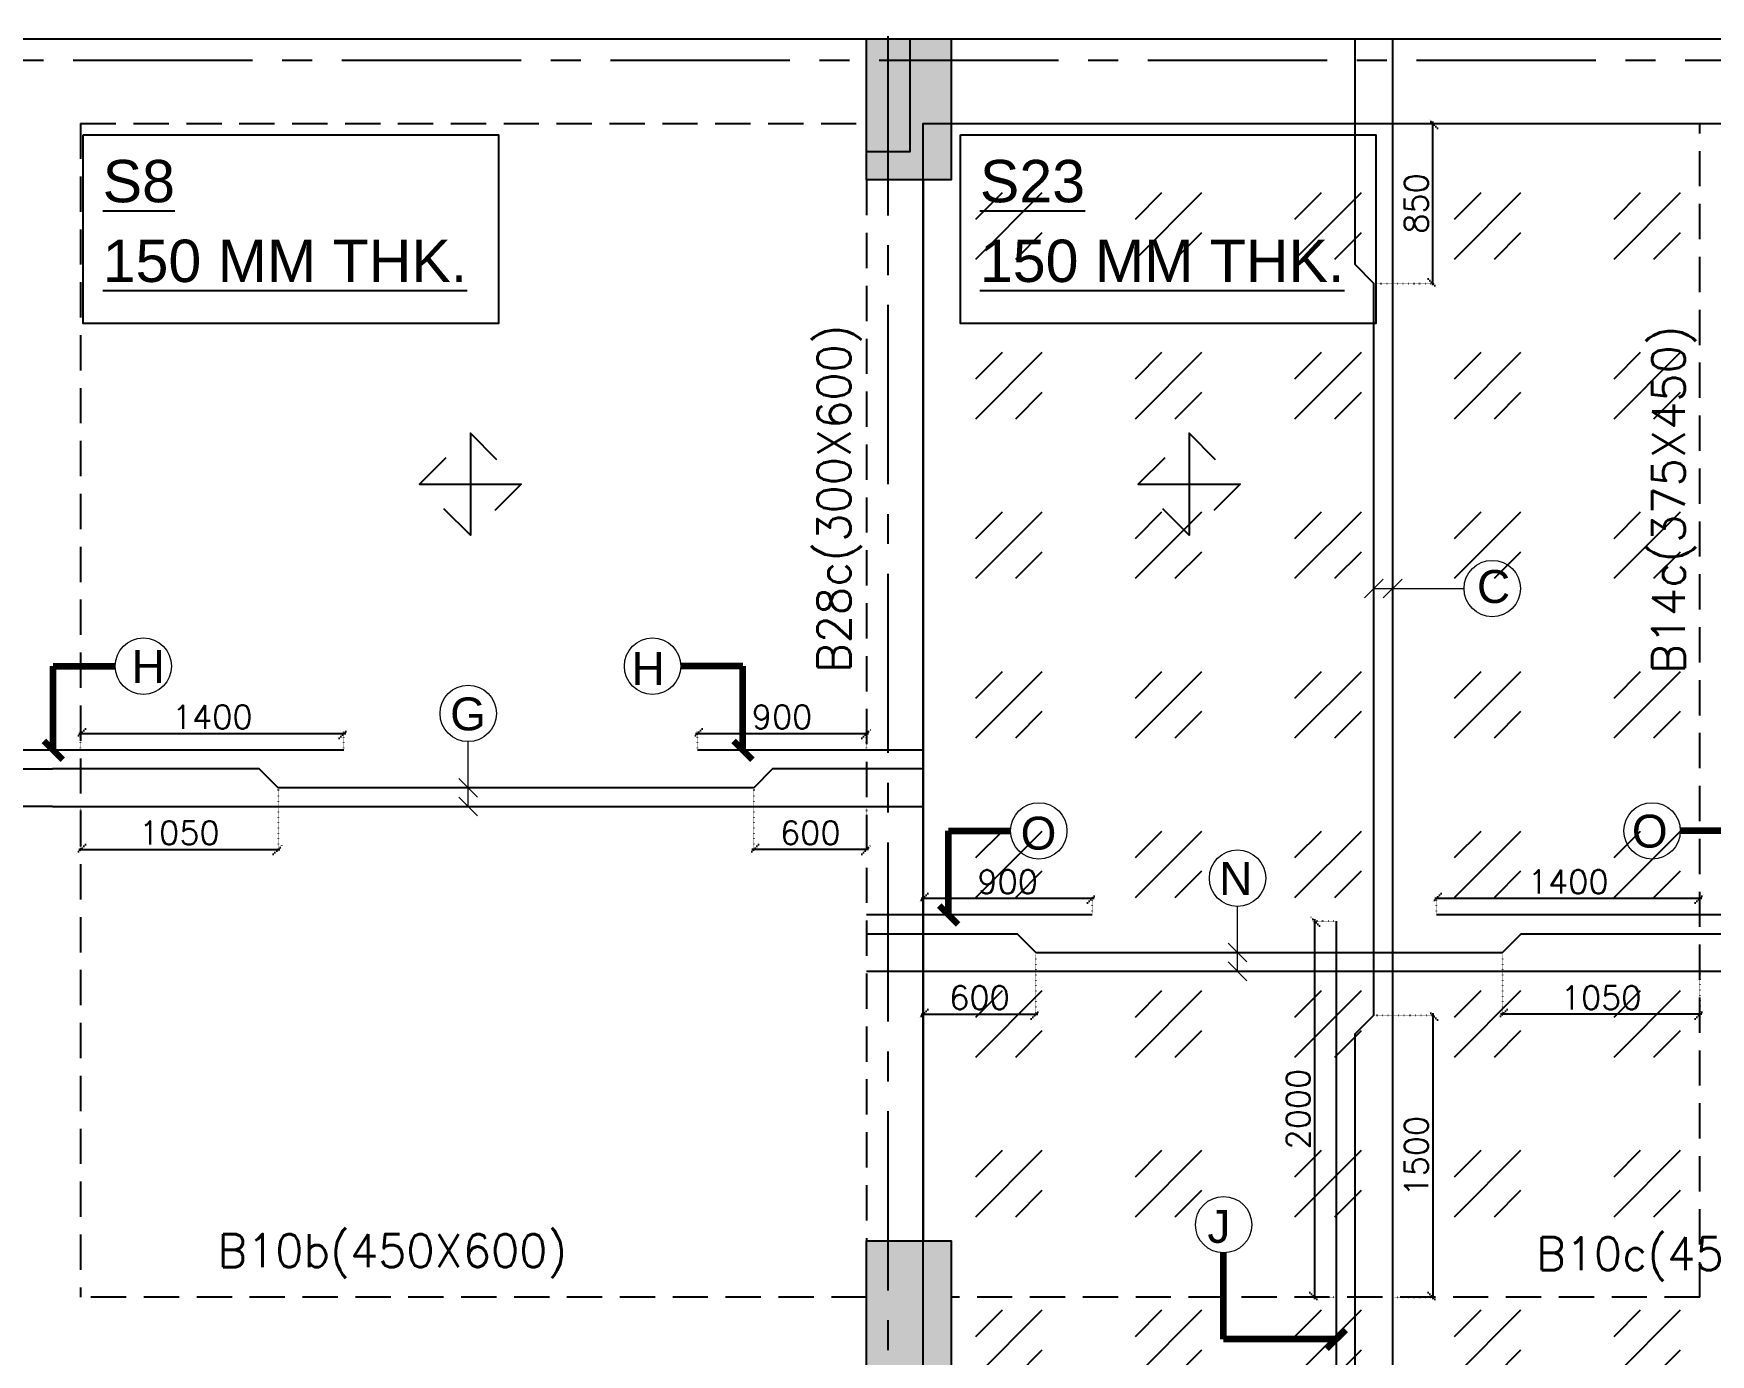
# Model space of a CAD drawing. Header units: millimetres. Extents: x 1921121 to 2008675, y -1544779 to -1482871.
# Drawn here: x 1970152 to 1979070, y -1508004 to -1500982 of the extents above; entities that cross this region are included whole.
import ezdxf

# ---------------------------------------------------------------- set-up
doc = ezdxf.new("R2010")
doc.units = ezdxf.units.MM
doc.header["$MEASUREMENT"] = 0
doc.header["$PDMODE"] = 98
for name, pattern in [('1', [0]), ('ACAD_ISO02W100', [15, 12, -3]), ('CENTER2', [28.575, 19.05, -3.175, 3.175, -3.175]), ('CONTINOUS', [0]), ('DOT', [0.25, 0, -0.25]), ('HIDDEN', [0.375, 0.25, -0.125])]:
    doc.linetypes.add(name, pattern=pattern)
for name, color, linetype in [('BEAM NO', 7, '1'), ('BEAM-300X450', 6, 'Continuous'), ('BEAM-300X600', 4, 'Continuous'), ('BEAM-375X450', 90, 'Continuous'), ('BEAM-450X600', 22, 'Continuous'), ('DIM', 191, 'Continuous'), ('Hatch', 8, 'Continuous'), ('s-steel', 1, 'Continuous'), ('SLAB NO.', 4, 'Continuous'), ('STEEL', 1, 'Continuous'), ('STR.COLUMN', 1, 'Continuous')]:
    doc.layers.add(name, color=color, linetype=linetype)
for name, color, linetype, lineweight in [('BRICK WALL_MOFA', 8, 'Continuous', 30), ('CENTER_LINE', 8, 'CENTER2', 25), ('GRID', 252, 'ACAD_ISO02W100', 9), ('LEADER', 191, 'Continuous', 15), ('S-B5-230X600', 120, 'HIDDEN', 25), ('SLAB STEEL MARK', 133, 'Continuous', 30)]:
    doc.layers.add(name, color=color, linetype=linetype, lineweight=lineweight)
doc.styles.add('DEEPAK', font='arial.ttf')
doc.styles.add('ROMANS', font='romans.shx')
doc.styles.add('RS', font='romans.shx', dxfattribs={"width": 0.9})
doc.styles.add('style1', font='arial.ttf')
doc.dimstyles.new('KRUNAL-MM', dxfattribs={"dimtxt": 50, "dimasz": 35, "dimexe": 25, "dimexo": 0, "dimgap": 15, "dimtad": 1, "dimdec": 0, "dimzin": 0, "dimdsep": 46, "dimtxsty": 'RS', "dimblk": 'OBLIQUE', "dimcen": 0, "dimdle": 25, "dimclrd": 256, "dimclre": 256, "dimclrt": 7, "dimadec": 0, "dimazin": 0, "dimtfac": 1, "dimtdec": 0, "dimtix": 1, "dimtmove": 0, "dimatfit": 2, "dimfxl": 1, "dimtolj": 1, "dimtzin": 0, "dimlwd": -1, "dimlwe": -1, "dimarcsym": 0})
doc.dimstyles.new('pag', dxfattribs={"dimtxt": 180, "dimasz": 150, "dimexe": 100, "dimexo": 0, "dimgap": 50, "dimtad": 1, "dimdec": 0, "dimzin": 0, "dimdsep": 46, "dimtxsty": 'ROMANS', "dimblk": 'OBLIQUE', "dimcen": 0, "dimdle": 100, "dimclrd": 256, "dimclre": 256, "dimclrt": 256, "dimadec": 0, "dimazin": 0, "dimtfac": 1, "dimtdec": 0, "dimtmove": 2, "dimatfit": 3, "dimfxl": 1, "dimtolj": 1, "dimtzin": 0, "dimlwd": -1, "dimlwe": -1, "dimarcsym": 0})

# ---------------------------------------------------------------- blocks, each defined once
blk = doc.blocks.new('FIRST FLOOR COLUMNS')
at = {"layer": 'CENTER_LINE', "ltscale": 50}
for p, q in [((47115, -29513.4), (47115, 16153)), ((68022.3, -115), (-4699.2, -115))]:
    blk.add_line(p, q, dxfattribs=at)
blk = doc.blocks.new('_Oblique')
at = {"color": 0, "linetype": 'ByBlock', "lineweight": -2}
blk.add_line((-0.5, -0.5), (0.5, 0.5), dxfattribs=at)
blk = doc.blocks.new('*D100')
at = {"layer": 'Defpoints', "color": 0, "linetype": 'DOT', "ltscale": 5, "transparency": 16777216}
for p in [(1971451.7, -1504991.6), (1970402.1, -1505091.6), (1971451.7, -1505319)]:
    blk.add_point(p, dxfattribs=at)
at = {"layer": 'DIM', "color": 191, "linetype": 'DOT', "ltscale": 5, "transparency": 16777216}
for p, q in [((1971451.7, -1505001.6), (1971451.7, -1505329)), ((1970402.1, -1505101.6), (1970402.1, -1505329))]:
    blk.add_line(p, q, dxfattribs=at)
at = {"layer": 'DIM', "color": 191, "ltscale": 5, "transparency": 16777216}
blk.add_line((1970392.1, -1505319), (1971461.7, -1505319), dxfattribs=at)
at = {"layer": 'DIM', "color": 191, "linetype": 'DOT', "ltscale": 5, "transparency": 16777216, "xscale": 50, "yscale": 50, "zscale": 50, "rotation": 180}
blk.add_blockref('_Oblique', (1970402.1, -1505319), dxfattribs=at)
at = {"layer": 'DIM', "color": 191, "linetype": 'DOT', "ltscale": 5, "transparency": 16777216, "xscale": 50, "yscale": 50, "zscale": 50}
blk.add_blockref('_Oblique', (1971451.7, -1505319), dxfattribs=at)
at = {"layer": 'DIM', "color": 7, "linetype": 'DOT', "ltscale": 5, "transparency": 16777216, "insert": (1970926.9, -1505231.5), "char_height": 125, "attachment_point": 5, "style": 'ROMANS'}
blk.add_mtext('\\A1;1050', dxfattribs=at)
blk = doc.blocks.new('*D101')
at = {"layer": 'Defpoints', "color": 0, "linetype": 'DOT', "ltscale": 5, "transparency": 16777216}
for p in [(1973982.1, -1504991.6), (1974582.1, -1505091.6), (1973982.1, -1505319)]:
    blk.add_point(p, dxfattribs=at)
at = {"layer": 'DIM', "color": 191, "linetype": 'DOT', "ltscale": 5, "transparency": 16777216}
for p, q in [((1973982.1, -1505001.6), (1973982.1, -1505329)), ((1974582.1, -1505101.6), (1974582.1, -1505329))]:
    blk.add_line(p, q, dxfattribs=at)
at = {"layer": 'DIM', "color": 191, "ltscale": 5, "transparency": 16777216}
blk.add_line((1974592.1, -1505319), (1973972.1, -1505319), dxfattribs=at)
at = {"layer": 'DIM', "color": 191, "linetype": 'DOT', "ltscale": 5, "transparency": 16777216, "xscale": 50, "yscale": 50, "zscale": 50, "rotation": 180}
blk.add_blockref('_Oblique', (1973982.1, -1505319), dxfattribs=at)
at = {"layer": 'DIM', "color": 191, "linetype": 'DOT', "ltscale": 5, "transparency": 16777216, "xscale": 50, "yscale": 50, "zscale": 50}
blk.add_blockref('_Oblique', (1974582.1, -1505319), dxfattribs=at)
at = {"layer": 'DIM', "color": 7, "linetype": 'DOT', "ltscale": 5, "transparency": 16777216, "insert": (1974282.1, -1505231.5), "char_height": 125, "attachment_point": 5, "style": 'ROMANS'}
blk.add_mtext('\\A1;600', dxfattribs=at)
blk = doc.blocks.new('*D103')
at = {"layer": 'Defpoints', "color": 0, "linetype": 'DOT', "ltscale": 5, "transparency": 16777216}
for p in [(1974582.1, -1504702.6), (1973682.3, -1504791.6), (1974582.1, -1504791.6)]:
    blk.add_point(p, dxfattribs=at)
at = {"layer": 'DIM', "color": 191, "ltscale": 5, "transparency": 16777216}
blk.add_line((1973672.3, -1504702.6), (1974592.1, -1504702.6), dxfattribs=at)
at = {"layer": 'DIM', "color": 191, "linetype": 'DOT', "ltscale": 5, "transparency": 16777216}
for p, q in [((1973682.3, -1504781.6), (1973682.3, -1504692.6)), ((1974582.1, -1504781.6), (1974582.1, -1504692.6))]:
    blk.add_line(p, q, dxfattribs=at)
at = {"layer": 'DIM', "color": 191, "linetype": 'DOT', "ltscale": 5, "transparency": 16777216, "xscale": 50, "yscale": 50, "zscale": 50, "rotation": 180}
blk.add_blockref('_Oblique', (1973682.3, -1504702.6), dxfattribs=at)
at = {"layer": 'DIM', "color": 191, "linetype": 'DOT', "ltscale": 5, "transparency": 16777216, "xscale": 50, "yscale": 50, "zscale": 50}
blk.add_blockref('_Oblique', (1974582.1, -1504702.6), dxfattribs=at)
at = {"layer": 'DIM', "color": 7, "linetype": 'DOT', "ltscale": 5, "transparency": 16777216, "insert": (1974132.2, -1504615.1), "char_height": 125, "attachment_point": 5, "style": 'ROMANS'}
blk.add_mtext('\\A1;900', dxfattribs=at)
blk = doc.blocks.new('*D105')
at = {"layer": 'Defpoints', "color": 0, "linetype": 'DOT', "ltscale": 5, "transparency": 16777216}
for p in [(1971802.1, -1504702.6), (1970402.1, -1504791.6), (1971802.1, -1504791.6)]:
    blk.add_point(p, dxfattribs=at)
at = {"layer": 'DIM', "color": 191, "ltscale": 5, "transparency": 16777216}
blk.add_line((1970392.1, -1504702.6), (1971812.1, -1504702.6), dxfattribs=at)
at = {"layer": 'DIM', "color": 191, "linetype": 'DOT', "ltscale": 5, "transparency": 16777216}
for p, q in [((1970402.1, -1504781.6), (1970402.1, -1504692.6)), ((1971802.1, -1504781.6), (1971802.1, -1504692.6))]:
    blk.add_line(p, q, dxfattribs=at)
at = {"layer": 'DIM', "color": 191, "linetype": 'DOT', "ltscale": 5, "transparency": 16777216, "xscale": 50, "yscale": 50, "zscale": 50, "rotation": 180}
blk.add_blockref('_Oblique', (1970402.1, -1504702.6), dxfattribs=at)
at = {"layer": 'DIM', "color": 191, "linetype": 'DOT', "ltscale": 5, "transparency": 16777216, "xscale": 50, "yscale": 50, "zscale": 50}
blk.add_blockref('_Oblique', (1971802.1, -1504702.6), dxfattribs=at)
at = {"layer": 'DIM', "color": 7, "linetype": 'DOT', "ltscale": 5, "transparency": 16777216, "insert": (1971102.1, -1504615.1), "char_height": 125, "attachment_point": 5, "style": 'ROMANS'}
blk.add_mtext('\\A1;1400', dxfattribs=at)
blk = doc.blocks.new('*U4')
at = {"layer": 'STEEL'}
for points in [[(707738.1, 27916.3), (707888.1, 27766.3), (707888.1, 28344.3), (708038.1, 28194.3)], [(707749.1, 28205.3), (707599.1, 28055.3), (708177.1, 28055.3), (708027.1, 27905.3)]]:
    blk.add_lwpolyline(points, dxfattribs=at)
blk = doc.blocks.new('ARCH COL')
at = {"layer": 'STR.COLUMN', "transparency": 33554687}
h = blk.add_hatch(color=256, dxfattribs=at)
h.dxf.hatch_style = 1
h.paths.add_polyline_path([(279802.4, 0), (279802.4, -600), (280032.4, -600), (280032.4, 0)])
h = blk.add_hatch(color=256, dxfattribs=at)
h.dxf.hatch_style = 1
h.paths.add_polyline_path([(279802.4, 0), (280252.4, 0), (280252.4, -750), (279802.4, -750)])
h = blk.add_hatch(color=256, dxfattribs=at)
h.dxf.hatch_style = 1
h.paths.add_polyline_path([(279802.4, -7140), (279802.4, -6390), (280252.4, -6390), (280252.4, -7140)])
at = {"layer": 'STR.COLUMN', "color": 5}
for points in [[(279802.4, 0), (280032.4, 0), (280032.4, -600), (279802.4, -600), (279802.4, 0)], [(279802.4, 0), (280252.4, 0), (280252.4, -750), (279802.4, -750), (279802.4, 0)], [(279802.4, -6390), (280252.4, -6390), (280252.4, -7140), (279802.4, -7140), (279802.4, -6390)]]:
    blk.add_lwpolyline(points, dxfattribs=at)
blk = doc.blocks.new('*D20')
at = {"layer": 'Defpoints', "color": 0, "linetype": 'DOT', "ltscale": 5, "transparency": 16777216}
for p in [(1977963.4, -1505867.6), (1979013, -1505967.6), (1977963.4, -1506195)]:
    blk.add_point(p, dxfattribs=at)
at = {"layer": 'DIM', "color": 191, "linetype": 'DOT', "ltscale": 5, "transparency": 16777216}
for p, q in [((1977963.4, -1505877.6), (1977963.4, -1506205)), ((1979013, -1505977.6), (1979013, -1506205))]:
    blk.add_line(p, q, dxfattribs=at)
at = {"layer": 'DIM', "color": 191, "ltscale": 5, "transparency": 16777216}
blk.add_line((1979023, -1506195), (1977953.4, -1506195), dxfattribs=at)
at = {"layer": 'DIM', "color": 191, "linetype": 'DOT', "ltscale": 5, "transparency": 16777216, "xscale": 50, "yscale": 50, "zscale": 50, "rotation": 180}
blk.add_blockref('_Oblique', (1977963.4, -1506195), dxfattribs=at)
at = {"layer": 'DIM', "color": 191, "linetype": 'DOT', "ltscale": 5, "transparency": 16777216, "xscale": 50, "yscale": 50, "zscale": 50}
blk.add_blockref('_Oblique', (1979013, -1506195), dxfattribs=at)
at = {"layer": 'DIM', "color": 7, "linetype": 'DOT', "ltscale": 5, "transparency": 16777216, "insert": (1978488.2, -1506107.5), "char_height": 125, "attachment_point": 5, "style": 'ROMANS'}
blk.add_mtext('\\A1;1050', dxfattribs=at)
blk = doc.blocks.new('*D21')
at = {"layer": 'Defpoints', "color": 0, "linetype": 'DOT', "ltscale": 5, "transparency": 16777216}
for p in [(1975482.1, -1505867.6), (1974882.1, -1505967.6), (1975482.1, -1506195)]:
    blk.add_point(p, dxfattribs=at)
at = {"layer": 'DIM', "color": 191, "linetype": 'DOT', "ltscale": 5, "transparency": 16777216}
for p, q in [((1975482.1, -1505877.6), (1975482.1, -1506205)), ((1974882.1, -1505977.6), (1974882.1, -1506205))]:
    blk.add_line(p, q, dxfattribs=at)
at = {"layer": 'DIM', "color": 191, "ltscale": 5, "transparency": 16777216}
blk.add_line((1974872.1, -1506195), (1975492.1, -1506195), dxfattribs=at)
at = {"layer": 'DIM', "color": 191, "linetype": 'DOT', "ltscale": 5, "transparency": 16777216, "xscale": 50, "yscale": 50, "zscale": 50, "rotation": 180}
blk.add_blockref('_Oblique', (1974882.1, -1506195), dxfattribs=at)
at = {"layer": 'DIM', "color": 191, "linetype": 'DOT', "ltscale": 5, "transparency": 16777216, "xscale": 50, "yscale": 50, "zscale": 50}
blk.add_blockref('_Oblique', (1975482.1, -1506195), dxfattribs=at)
at = {"layer": 'DIM', "color": 7, "linetype": 'DOT', "ltscale": 5, "transparency": 16777216, "insert": (1975182.1, -1506107.5), "char_height": 125, "attachment_point": 5, "style": 'ROMANS'}
blk.add_mtext('\\A1;600', dxfattribs=at)
blk = doc.blocks.new('*D24')
at = {"layer": 'Defpoints', "color": 0, "linetype": 'DOT', "ltscale": 5, "transparency": 16777216}
for p in [(1975781.9, -1505578.6), (1974882.1, -1505667.6), (1975781.9, -1505667.6)]:
    blk.add_point(p, dxfattribs=at)
at = {"layer": 'DIM', "color": 191, "ltscale": 5, "transparency": 16777216}
blk.add_line((1974872.1, -1505578.6), (1975791.9, -1505578.6), dxfattribs=at)
at = {"layer": 'DIM', "color": 191, "linetype": 'DOT', "ltscale": 5, "transparency": 16777216}
for p, q in [((1974882.1, -1505657.6), (1974882.1, -1505568.6)), ((1975781.9, -1505657.6), (1975781.9, -1505568.6))]:
    blk.add_line(p, q, dxfattribs=at)
at = {"layer": 'DIM', "color": 191, "linetype": 'DOT', "ltscale": 5, "transparency": 16777216, "xscale": 50, "yscale": 50, "zscale": 50, "rotation": 180}
blk.add_blockref('_Oblique', (1974882.1, -1505578.6), dxfattribs=at)
at = {"layer": 'DIM', "color": 191, "linetype": 'DOT', "ltscale": 5, "transparency": 16777216, "xscale": 50, "yscale": 50, "zscale": 50}
blk.add_blockref('_Oblique', (1975781.9, -1505578.6), dxfattribs=at)
at = {"layer": 'DIM', "color": 7, "linetype": 'DOT', "ltscale": 5, "transparency": 16777216, "insert": (1975332, -1505491.1), "char_height": 125, "attachment_point": 5, "style": 'ROMANS'}
blk.add_mtext('\\A1;900', dxfattribs=at)
blk = doc.blocks.new('*D221')
at = {"layer": 'Defpoints', "color": 0, "linetype": 'DOT', "ltscale": 5, "transparency": 16777216}
for p in [(1979013, -1505578.6), (1977613, -1505667.6), (1979013, -1505667.6)]:
    blk.add_point(p, dxfattribs=at)
at = {"layer": 'DIM', "color": 191, "ltscale": 5, "transparency": 16777216}
blk.add_line((1977603, -1505578.6), (1979023, -1505578.6), dxfattribs=at)
at = {"layer": 'DIM', "color": 191, "linetype": 'DOT', "ltscale": 5, "transparency": 16777216}
for p, q in [((1977613, -1505657.6), (1977613, -1505568.6)), ((1979013, -1505657.6), (1979013, -1505568.6))]:
    blk.add_line(p, q, dxfattribs=at)
at = {"layer": 'DIM', "color": 191, "linetype": 'DOT', "ltscale": 5, "transparency": 16777216, "xscale": 50, "yscale": 50, "zscale": 50, "rotation": 180}
blk.add_blockref('_Oblique', (1977613, -1505578.6), dxfattribs=at)
at = {"layer": 'DIM', "color": 191, "linetype": 'DOT', "ltscale": 5, "transparency": 16777216, "xscale": 50, "yscale": 50, "zscale": 50}
blk.add_blockref('_Oblique', (1979013, -1505578.6), dxfattribs=at)
at = {"layer": 'DIM', "color": 7, "linetype": 'DOT', "ltscale": 5, "transparency": 16777216, "insert": (1978313, -1505491.1), "char_height": 125, "attachment_point": 5, "style": 'ROMANS'}
blk.add_mtext('\\A1;1400', dxfattribs=at)
blk = doc.blocks.new('*D32')
at = {"layer": 'Defpoints', "color": 0, "linetype": 'DOT', "ltscale": 5, "transparency": 16777216}
for p in [(1977379.5, -1501460.3), (1977592.7, -1501460.3), (1977279.9, -1502310.3)]:
    blk.add_point(p, dxfattribs=at)
at = {"layer": 'DIM', "color": 191, "linetype": 'DOT', "ltscale": 5, "transparency": 16777216}
for p, q in [((1977389.5, -1501460.3), (1977602.7, -1501460.3)), ((1977289.9, -1502310.3), (1977602.7, -1502310.3))]:
    blk.add_line(p, q, dxfattribs=at)
at = {"layer": 'DIM', "color": 191, "ltscale": 5, "transparency": 16777216}
blk.add_line((1977592.7, -1502320.3), (1977592.7, -1501450.3), dxfattribs=at)
at = {"layer": 'DIM', "color": 191, "linetype": 'DOT', "ltscale": 5, "transparency": 16777216, "xscale": 50, "yscale": 50, "zscale": 50}
for p, rotation in [((1977592.7, -1501460.3), 90), ((1977592.7, -1502310.3), 270)]:
    blk.add_blockref('_Oblique', p, dxfattribs=dict(at, rotation=rotation))
at = {"layer": 'DIM', "color": 7, "linetype": 'DOT', "ltscale": 5, "transparency": 16777216, "insert": (1977505.2, -1501885.3), "char_height": 125, "attachment_point": 5, "rotation": 90, "style": 'ROMANS'}
blk.add_mtext('\\A1;850', dxfattribs=at)
blk = doc.blocks.new('*D33')
at = {"layer": 'Defpoints', "color": 0, "linetype": 'DOT', "ltscale": 5, "transparency": 16777216}
for p in [(1977279.8, -1506200.3), (1977379.8, -1507700.3), (1977592.9, -1507700.3)]:
    blk.add_point(p, dxfattribs=at)
at = {"layer": 'DIM', "color": 191, "linetype": 'DOT', "ltscale": 5, "transparency": 16777216}
for p, q in [((1977289.8, -1506200.3), (1977602.9, -1506200.3)), ((1977389.8, -1507700.3), (1977602.9, -1507700.3))]:
    blk.add_line(p, q, dxfattribs=at)
at = {"layer": 'DIM', "color": 191, "ltscale": 5, "transparency": 16777216}
blk.add_line((1977592.9, -1506190.3), (1977592.9, -1507710.3), dxfattribs=at)
at = {"layer": 'DIM', "color": 191, "linetype": 'DOT', "ltscale": 5, "transparency": 16777216, "xscale": 50, "yscale": 50, "zscale": 50}
for p, rotation in [((1977592.9, -1506200.3), 90), ((1977592.9, -1507700.3), 270)]:
    blk.add_blockref('_Oblique', p, dxfattribs=dict(at, rotation=rotation))
at = {"layer": 'DIM', "color": 7, "linetype": 'DOT', "ltscale": 5, "transparency": 16777216, "insert": (1977505.4, -1506950.3), "char_height": 125, "attachment_point": 5, "rotation": 90, "style": 'ROMANS'}
blk.add_mtext('\\A1;1500', dxfattribs=at)
blk = doc.blocks.new('*D34')
at = {"layer": 'Defpoints', "color": 0, "linetype": 'DOT', "ltscale": 5, "transparency": 16777216}
for p in [(1976964.7, -1505700.3), (1977079.8, -1505700.3), (1977079.8, -1507700.3)]:
    blk.add_point(p, dxfattribs=at)
at = {"layer": 'DIM', "color": 191, "linetype": 'DOT', "ltscale": 5, "transparency": 16777216}
for p, q in [((1977069.8, -1505700.3), (1976954.7, -1505700.3)), ((1977069.8, -1507700.3), (1976954.7, -1507700.3))]:
    blk.add_line(p, q, dxfattribs=at)
at = {"layer": 'DIM', "color": 191, "ltscale": 5, "transparency": 16777216}
blk.add_line((1976964.7, -1507710.3), (1976964.7, -1505690.3), dxfattribs=at)
at = {"layer": 'DIM', "color": 191, "linetype": 'DOT', "ltscale": 5, "transparency": 16777216, "xscale": 50, "yscale": 50, "zscale": 50}
for p, rotation in [((1976964.7, -1505700.3), 90), ((1976964.7, -1507700.3), 270)]:
    blk.add_blockref('_Oblique', p, dxfattribs=dict(at, rotation=rotation))
at = {"layer": 'DIM', "color": 7, "linetype": 'DOT', "ltscale": 5, "transparency": 16777216, "insert": (1976877.2, -1506700.3), "char_height": 125, "attachment_point": 5, "rotation": 90, "style": 'ROMANS'}
blk.add_mtext('\\A1;2000', dxfattribs=at)
blk = doc.blocks.new('A$C02ad8bd7')
at = {"layer": 'BEAM NO', "ltscale": 500, "style": 'ROMANS'}
for s, rotation, p in [('B28c(300X600)', 89.99997, (46683.4, 3749.4, 0)), ('B14c(375X450)', 89.99997, (51121.7, 3743.8, 0.2)), ('B10b(450X600)', 359.99997, (43317.4, 590.8, 0)), ('B10c(450X600)', 359.99997, (50330.1, 573.8, 0.2))]:
    blk.add_text(s, height=175, rotation=rotation, dxfattribs=at).set_placement(p)

msp = doc.modelspace()

# ---------------------------------------------------------------- hatches: boundary and pattern name
at = {"layer": 'Hatch'}
h = msp.add_hatch(dxfattribs=at)
h.set_pattern_fill('GOST_GLASS', color=256, scale=50)
h.set_pattern_definition([(45, (4879.53, -101261.54), (848.52814, 0), [500, -700]), (45, (5091.67, -101261.54), (848.52814, 0), [200, -1000]), (45, (4879.53, -101049.4), (848.52814, 0), [200, -1000])])
h.paths.add_polyline_path([(1983140.8, -1511167.8), (1983140.8, -1512127.2), (1983472.1, -1512127.2), (1983472.1, -1511167.8)])
h.paths.add_polyline_path([(1983472.1, -1508875.3), (1983472.1, -1508150.3), (1982742.1, -1508150.3), (1982742.1, -1508875.3)])
h.paths.add_polyline_path([(1988272.1, -1503470.4), (1988272.1, -1507920.3), (1983472.1, -1507923.6), (1983472.1, -1518920.3), (1974889.6, -1518920.3), (1974889.6, -1512685.3), (1965922.1, -1512685.3), (1965922.1, -1508150.3), (1974889.6, -1508150.3), (1974889.6, -1501460.3), (1983472.1, -1501460.3), (1983472.1, -1503470.3)])

# ---------------------------------------------------------------- linework, layer by layer
at = {"layer": 'BEAM-300X450', "linetype": 'HIDDEN', "ltscale": 750}
msp.add_line((1970402.1, -1501460.3), (1970402.1, -1507700.3), dxfattribs=at)
at = {"layer": 'BEAM-300X600', "linetype": 'HIDDEN', "ltscale": 750}
msp.add_line((1974582.1, -1501760.3), (1974582.1, -1507400.3), dxfattribs=at)
at = {"layer": 'BEAM-300X600', "linetype": 'Continuous', "ltscale": 750}
msp.add_line((1974882.1, -1501760.3), (1974882.1, -1507400.3), dxfattribs=at)
at = {"layer": 'BEAM-375X450', "linetype": 'HIDDEN', "ltscale": 750}
msp.add_line((1979013, -1507700.3, 0.2), (1979013, -1501460.3, 0.2), dxfattribs=at)
at = {"layer": 'BEAM-450X600', "linetype": 'CONTINOUS', "ltscale": 750}
for p, q in [((1965922.1, -1501010.3), (1974582.1, -1501010.3)), ((1975032.1, -1501010.3), (1983472.1, -1501010.3)), ((1975032.1, -1501460.3), (1983472.1, -1501460.4))]:
    msp.add_line(p, q, dxfattribs=at)
at = {"layer": 'BEAM-450X600', "linetype": 'HIDDEN', "ltscale": 750}
for p, q in [((1970402.1, -1501460.3), (1974582.1, -1501460.3)), ((1974582.1, -1507700.3), (1970402.1, -1507700.3)), ((1979013, -1507700.3, 0.2), (1975032.1, -1507700.3))]:
    msp.add_line(p, q, dxfattribs=at)
at = {"layer": 'Hatch'}
msp.add_lwpolyline([(1988272.1, -1503470.4), (1988272.1, -1507920.3), (1983472.1, -1507923.6), (1983472.1, -1518920.3), (1974882.1, -1518920.3), (1974882.1, -1512685.3), (1965922.1, -1512685.3), (1965922.1, -1508150.3), (1974882.1, -1508150.3), (1974882.1, -1501460.3), (1983472.1, -1501460.3), (1983472.1, -1503470.3)], close=True, dxfattribs=at)
at = {"layer": 'LEADER'}
for centre in [(1977909.2, -1503932.5), (1970735.5, -1504344.9), (1973443.8, -1504344.9), (1972463.2, -1504596.1), (1975497.3, -1505220.9), (1978758.9, -1505220.9, 0.2), (1976554.5, -1505472.1), (1976480.6, -1507314.4)]:
    msp.add_circle(centre, 150, dxfattribs=at)
at = {"layer": 's-steel'}
for points in [[(1977179.8, -1507925.3), (1977179.8, -1506300.3), (1977279.8, -1506200.3), (1977279.9, -1502310.3), (1977179.6, -1502210.3), (1977179.7, -1501010.3)], [(1977379.8, -1507925.3), (1977379.8, -1501010.3)], [(1971802.1, -1504791.6), (1968702.1, -1504791.6)], [(1974882.1, -1504791.6), (1973682.3, -1504791.6)], [(1965772.1, -1504891.6), (1966872.3, -1504891.6), (1966972.3, -1504991.6), (1969052.4, -1504991.6), (1969152.4, -1504891.6), (1970252.1, -1504891.6)], [(1974882.1, -1504891.6), (1974082.1, -1504891.6), (1973982.1, -1504991.6), (1971451.7, -1504991.6), (1971351.7, -1504891.6), (1970252.1, -1504891.6)], [(1970252.1, -1505091.6), (1965772.1, -1505091.6)], [(1970252.1, -1505091.6), (1974882.1, -1505091.6)], [(1975781.9, -1505667.6), (1974582.1, -1505667.6)], [(1977079.8, -1505700.3), (1977079.8, -1509650.3)], [(1974582.1, -1505767.6), (1975382.1, -1505767.6), (1975482.1, -1505867.6), (1977963.4, -1505867.6), (1978063.4, -1505767.6), (1979235.5, -1505767.6)], [(1979235.5, -1505967.6), (1974582.1, -1505967.6)], [(1977179.8, -1513020.3), (1977179.8, -1511635.3), (1977279.8, -1511535.3), (1977279.9, -1509300.3), (1977179.6, -1509200.3), (1977179.6, -1507925.3)], [(1977379.8, -1513020.3), (1977379.8, -1507925.3)]]:
    msp.add_lwpolyline(points, dxfattribs=at)
at = {"layer": 's-steel', "elevation": 0.2}
msp.add_lwpolyline([(1980788, -1505667.6), (1977613, -1505667.6)], dxfattribs=at)
at = {"layer": 'SLAB NO.', "color": 6}
for points in [[(1970415.7, -1501521), (1972624.3, -1501521), (1972624.3, -1502523.5), (1970415.7, -1502523.5)], [(1975080.7, -1501521), (1977289.3, -1501521), (1977289.3, -1502523.5), (1975080.7, -1502523.5)]]:
    msp.add_lwpolyline(points, close=True, dxfattribs=at)

# ---------------------------------------------------------------- block references
at = {"layer": 'BRICK WALL_MOFA', "color": 251}
msp.add_blockref('A$C02ad8bd7', (1927812.1, -1508130.3), dxfattribs=at)
at = {"layer": 'GRID'}
msp.add_blockref('FIRST FLOOR COLUMNS', (1927582.1, -1501010.3), dxfattribs=at)
at = {"layer": 'S-B5-230X600', "xscale": 0.9375000000000001, "yscale": 0.9375000000000001, "zscale": 0.9375000000000001, "rotation": 269.9999999999999}
for p in [(1946172.7, -839732.6), (1949995.6, -839732.6, 0.1)]:
    msp.add_blockref('*U4', p, dxfattribs=at)
at = {"layer": 'STR.COLUMN'}
msp.add_blockref('ARCH COL', (1694779.7, -1501010.3), dxfattribs=at)

# ---------------------------------------------------------------- texts
at = {"layer": 'SLAB NO.', "color": 6, "style": 'DEEPAK'}
for s, p in [('%%US8', (1970519.3, -1501878.9)), ('%%US23', (1975184.3, -1501878.9)), ('%%U150 MM THK.', (1970519.3, -1502302.8)), ('%%U150 MM THK.', (1975184.3, -1502302.8))]:
    msp.add_text(s, height=225, dxfattribs=at).set_placement(p)
at = {"layer": 'SLAB STEEL MARK', "style": 'style1'}
for s, p in [('C', (1977827.9, -1504009)), ('H', (1970673.5, -1504433.8)), ('H', (1973331.6, -1504444.4)), ('G', (1972367.2, -1504686.5)), ('O', (1975401, -1505320.4)), ('O', (1978651.7, -1505309.7, 0.2)), ('N', (1976456.9, -1505560.9)), ('J', (1976394.3, -1507410.9))]:
    msp.add_text(s, height=175, dxfattribs=at).set_placement(p)

# ---------------------------------------------------------------- dimensions: what is measured, and where the dimension line sits
at = {"layer": 'DIM', "linetype": 'DOT', "ltscale": 5}
for base, p1, p2, angle, picture, middle in [((1977592.7, -1501460.3), (1977279.9, -1502310.3), (1977379.5, -1501460.3), 90, '*D32', (1977592.7, -1501885.3)), ((1977592.9, -1507700.3), (1977279.8, -1506200.3), (1977379.8, -1507700.3), 270, '*D33', (1977592.9, -1506950.3))]:
    dim = msp.add_linear_dim(base=base, p1=p1, p2=p2, angle=angle, dimstyle='pag', override={"dimtxt": 125, "dimasz": 50, "dimexe": 10, "dimexo": 10, "dimgap": 25, "dimtxsty": 'ROMANS', "dimdle": 10, "dimclrd": 191, "dimclre": 191, "dimclrt": 7, "dimtix": 1, "dimtmove": 1}, dxfattribs=at)
    dim.commit()
    dim.dimension.update_dxf_attribs({"geometry": picture, "text_midpoint": middle, "dimtype": 128})
for base, p1, p2, picture, middle in [((1971802.1, -1504702.6), (1970402.1, -1504791.6), (1971802.1, -1504791.6), '*D105', (1971102.1, -1504615.1)), ((1974582.1, -1504702.6), (1973682.3, -1504791.6), (1974582.1, -1504791.6), '*D103', (1974132.2, -1504615.1)), ((1971451.7, -1505319), (1970402.1, -1505091.6), (1971451.7, -1504991.6), '*D100', (1970926.9, -1505231.5)), ((1975781.9, -1505578.6), (1974882.1, -1505667.6), (1975781.9, -1505667.6), '*D24', (1975332, -1505491.1)), ((1979013, -1505578.6, 0.2), (1977613, -1505667.6, 0.2), (1979013, -1505667.6, 0.2), '*D221', (1978313, -1505491.1, 0.2)), ((1975482.1, -1506195), (1974882.1, -1505967.6), (1975482.1, -1505867.6), '*D21', (1975182.1, -1506107.5))]:
    dim = msp.add_linear_dim(base=base, p1=p1, p2=p2, dimstyle='pag', override={"dimtxt": 125, "dimasz": 50, "dimexe": 10, "dimexo": 10, "dimgap": 25, "dimtxsty": 'ROMANS', "dimdle": 10, "dimclrd": 191, "dimclre": 191, "dimclrt": 7, "dimtix": 1, "dimtmove": 1}, dxfattribs=at)
    dim.commit()
    dim.dimension.update_dxf_attribs({"geometry": picture, "text_midpoint": middle})
for base, p1, p2, angle, picture, middle in [((1973982.1, -1505319), (1974582.1, -1505091.6), (1973982.1, -1504991.6), 180, '*D101', (1974282.1, -1505231.5)), ((1976964.7, -1505700.3), (1977079.8, -1507700.3), (1977079.8, -1505700.3), 90, '*D34', (1976877.2, -1506700.3)), ((1977963.4, -1506195, 0.2), (1979013, -1505967.6, 0.2), (1977963.4, -1505867.6, 0.2), 180, '*D20', (1978488.2, -1506107.5, 0.2))]:
    dim = msp.add_linear_dim(base=base, p1=p1, p2=p2, angle=angle, dimstyle='pag', override={"dimtxt": 125, "dimasz": 50, "dimexe": 10, "dimexo": 10, "dimgap": 25, "dimtxsty": 'ROMANS', "dimdle": 10, "dimclrd": 191, "dimclre": 191, "dimclrt": 7, "dimtix": 1, "dimtmove": 1}, dxfattribs=at)
    dim.commit()
    dim.dimension.update_dxf_attribs({"geometry": picture, "text_midpoint": middle})

# ---------------------------------------------------------------- leaders
at = {"layer": 'LEADER'}
for points, override in [([(1977279.8, -1503932.5), (1977759.2, -1503932.5)], {"dimasz": 100, "dimtad": 0, "dimldrblk": 'Oblique', "dimfxl": 0.059055, "dimarcsym": 1}), ([(1977379.8, -1503932.5), (1977759.2, -1503932.5)], {"dimasz": 100, "dimtad": 0, "dimldrblk": 'Oblique', "dimfxl": 0.059055, "dimarcsym": 1}), ([(1970255.5, -1504791.6), (1970255.5, -1504344.9), (1970585.5, -1504344.9)], {"dimscale": 1, "dimtxt": 50, "dimasz": 100, "dimgap": 15, "dimtad": 0, "dimtxsty": 'RS', "dimclrd": 256, "dimldrblk": 'Oblique', "dimlwd": 65535}), ([(1973923.8, -1504791.6), (1973923.8, -1504344.9), (1973593.8, -1504344.9)], {"dimscale": 1, "dimtxt": 50, "dimasz": 100, "dimgap": 15, "dimtad": 0, "dimtxsty": 'RS', "dimclrd": 256, "dimldrblk": 'Oblique', "dimlwd": 65535}), ([(1972463.2, -1505091.6), (1972463.2, -1504746.1)], {"dimasz": 100, "dimtad": 0, "dimldrblk": 'Oblique', "dimfxl": 0.059055, "dimarcsym": 1}), ([(1972463.2, -1504991.6), (1972463.2, -1504746.1)], {"dimasz": 100, "dimtad": 0, "dimldrblk": 'Oblique', "dimfxl": 0.059055, "dimarcsym": 1}), ([(1975017.3, -1505667.6), (1975017.3, -1505220.9), (1975347.3, -1505220.9)], {"dimscale": 1, "dimtxt": 50, "dimasz": 100, "dimgap": 15, "dimtad": 0, "dimtxsty": 'RS', "dimclrd": 256, "dimldrblk": 'Oblique', "dimlwd": 65535}), ([(1979238.9, -1505667.6, 0.2), (1979238.9, -1505220.9, 0.2), (1978908.9, -1505220.9, 0.2)], {"dimscale": 1, "dimtxt": 50, "dimasz": 100, "dimgap": 15, "dimtad": 0, "dimtxsty": 'RS', "dimclrd": 256, "dimldrblk": 'Oblique', "dimlwd": 65535}), ([(1976554.5, -1505967.6), (1976554.5, -1505622.1)], {"dimasz": 100, "dimtad": 0, "dimldrblk": 'Oblique', "dimfxl": 0.059055, "dimarcsym": 1}), ([(1976554.5, -1505867.6), (1976554.5, -1505622.1)], {"dimasz": 100, "dimtad": 0, "dimldrblk": 'Oblique', "dimfxl": 0.059055, "dimarcsym": 1}), ([(1977079.8, -1507923.2), (1976480.6, -1507923.2), (1976480.6, -1507464.4)], {"dimscale": 1, "dimtxt": 50, "dimasz": 100, "dimgap": 15, "dimtad": 0, "dimtxsty": 'RS', "dimclrd": 256, "dimldrblk": 'Oblique', "dimlwd": 65535})]:
    msp.add_leader(points, dimstyle='KRUNAL-MM', override=override, dxfattribs=at)

doc.saveas('drawing.dxf')
